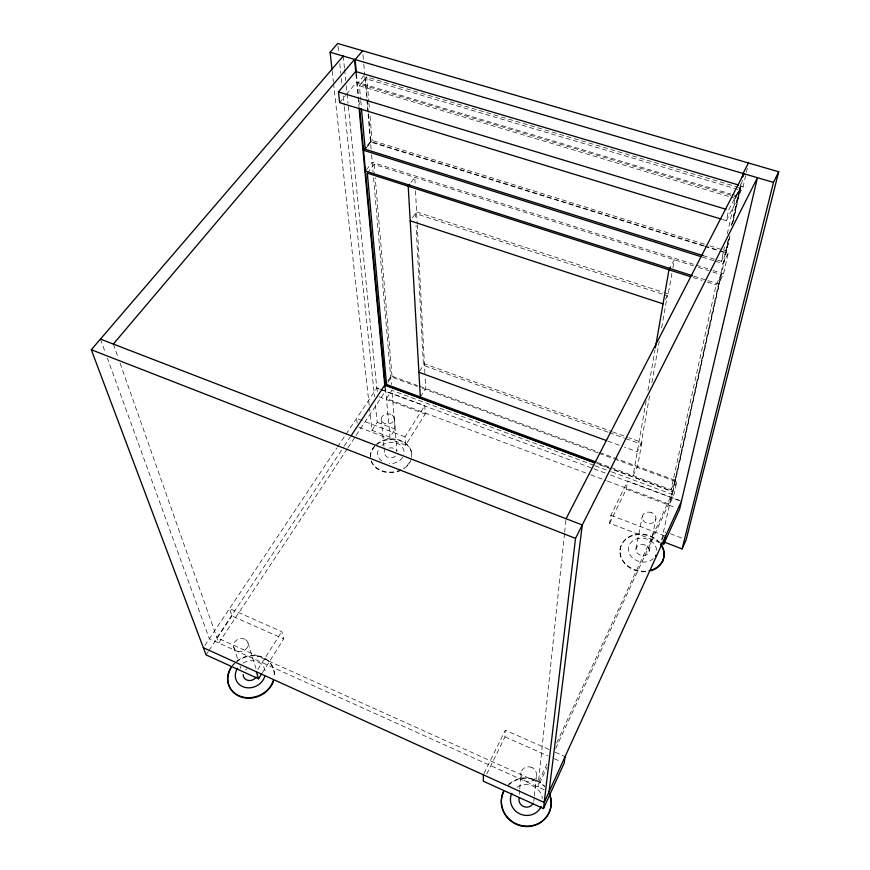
<?xml version="1.0" encoding="UTF-8"?>
<svg xmlns="http://www.w3.org/2000/svg" width="870" height="870" viewBox="0 0 870 870"><rect width="100%" height="100%" fill="white"/><g stroke="black" fill="none" stroke-linecap="round" stroke-linejoin="round"><path stroke-width="0.65" stroke-dasharray="4.35 3.26" d="M486.808 773.985L504.991 736.868L505.296 730.202L549.242 749.592M519.357 794.332L519.651 790.275M519.76 788.916L520.956 772.69M533.832 801.39L534.234 797.344M534.376 795.996L536.399 775.768M564.51 533.56L537.954 786.98L547.056 767.286M564.652 532.212L566.065 518.727M660.015 542.554L609.631 523.251L610.87 515.301L627.672 481.099L680.275 500.652M609.631 523.251L626.302 489.201L627.672 481.099M620.071 549.633L620.169 549.068M646.138 400.809L633.077 475.683L637.601 466.44L641.864 442.449L629.151 437.849M647.932 390.489L654.99 350.001M649.553 396.002L641.027 444.135L625.758 438.61M651.913 382.637L659.253 341.181M661.624 327.816L667.301 295.724L415.425 213.52L415.784 220.295M665.354 299.443L668.236 293.929L671.977 272.908M672.912 267.645L674.304 259.76L670.172 267.558M635.97 548.916L642.212 516.649M649.15 551.188L655.915 518.955M722.459 219.49L726.352 220.675L728.647 210.083L741.131 185.745M611.414 467.668L671.031 489.723L716.119 284.881L721.197 274.659L709.789 271.038M703.178 255.617L721.295 261.359L724.471 246.939M727.309 233.812L735.161 198.382M661.711 539.694L728.32 239.805M731.561 225.21L740.99 182.743M728.44 239.794L725.515 252.931L719.044 250.908M731.648 225.352L739.522 189.888L365.389 78.583L368.282 112.36M671.031 489.723L675.392 480.338L721.197 274.659M721.295 261.359L726.45 251.038L729.375 237.934M732.594 223.481L740.5 187.963L366.705 76.995L359.397 85.782L360.669 99.332M729.963 235.846L671.618 497.738L555.582 748.82M733.203 221.306L742.338 180.297M607.369 481.056L669.574 504.296L673.88 494.976L676.806 481.926L615.764 459.48M708.147 280.727L718.5 284.033L723.568 273.8L728.168 253.29L719.098 250.451M363.899 75.657L357.385 83.509L737.749 197.338L743.089 186.898L747.33 168.019M661.939 539.878L665.583 531.907M676.806 481.926L672.456 491.322L610.174 468.256M546.98 763.936L538.432 782.402L216.891 637.732L343.541 447.147M556.669 743.002L672.934 491.854L596.755 463.645M483.959 773.626L505.296 730.202M641.864 442.449L637.242 451.802L624.475 447.147M728.168 253.29L723.035 263.577L715.281 261.13M726.352 220.675L738.75 196.392L732.257 194.445M735.096 198.414L740.435 187.985L735.15 198.425L359.397 85.782L366.748 77.006L368.815 101.322M262.153 673.097L283.685 638.885L281.782 631.609L229.528 608.554L231.92 615.971L283.685 638.885M358.875 427.213L405.648 445.135L425.212 414.055L424.767 405.67L380.723 389.292M257.814 669.487L281.782 631.609M405.648 445.135L405.018 436.87L424.767 405.67M420.319 396.948L425.691 388.553L425.06 376.362M369.435 407.345L371.979 430.302L390.021 437.208L395.197 429.138L391.826 389.945M419.59 371.207L424.408 363.79L611.338 431.4M371.979 430.302L377.21 422.298L375.242 403.43M347.228 448.855L218.751 643.006L120.093 363.225M347.978 447.724L355.449 436.435M356.189 435.304L385.323 391.282L384.866 386.356M387.944 380.821L390.684 376.688L417.393 386.519M206.059 654.893L208.278 651.554M209.017 650.445L231.92 615.971M387.911 382.376L392.022 376.177L375.242 177.882M344.281 446.016L350.284 437.001M204.863 645.486L336.82 447.952M337.571 446.821L376.949 387.889L379.461 388.825M412.326 217.826L416.589 211.921L663.081 292.244M411.14 182.276L414.805 177.317L415.218 185.44M367.336 173.152L374.1 164.386L693.314 265.807M366.216 170.096L372.251 162.309L711.943 270.113M367.39 145.431L370.457 141.527L703.547 245.59M339.615 102.627L345.586 95.461M346.434 94.428L356.656 82.15L730.952 194.053M740.49 186.126L743.089 186.898M704.461 244.209L372.077 140.451L365.933 148.27L372.121 140.505L369.913 114.818M709.637 245.786L726.45 251.071M704.841 246.003L717.804 250.049M703.515 246.058L370.827 142.082L368.401 113.709M704.809 246.46L717.75 250.506M702.351 257.063L713.987 260.728M713.237 270.516L723.568 273.8M698.382 267.416L708.528 270.635M693.923 276.171L706.864 280.314M693.194 277.541L702.112 280.39M707.201 282.021L716.119 284.881M664.365 292.668L668.236 293.929M612.611 431.868L627.879 437.382M607.934 432.151L423.418 365.324L416.067 225.721M609.207 432.618L624.486 438.143M607.88 441.101L619.364 445.288M392.022 376.177L418.209 385.801M419.449 386.258L598.266 451.987M599.528 452.454L675.392 480.338M422.472 388.39L597.962 452.933M599.234 453.4L614.492 459.012M597.407 462.481L610.142 467.19M597.462 463.558L608.902 467.788M593.851 465.276L391.859 390.347L386.454 398.558L589.588 474.422M595.113 465.754L610.359 471.409M611.632 471.877L673.88 494.976M379.233 389.02L376.797 388.118L348.141 104.672M380.451 389.477L592.731 468.397M594.003 468.876L605.455 473.128M610.544 475.02L680.188 500.924M590.861 474.9L606.096 480.588M379.048 396.796L425.212 414.055M626.302 489.201L675.838 507.721M377.21 422.298L395.197 429.138M670.422 533.745L682.548 538.356M405.018 436.87L356.569 418.405L357.157 423.157M610.87 515.301L665.572 536.148M555.343 752.278L563.89 756.052M504.991 736.868L548.144 755.965M554.31 758.694L560.476 761.424M544.087 789.742L209.344 638.765L107.401 358.222M100.441 339.093L105.542 353.122M113.328 344.063L118.287 358.114M233.682 647.03L238.336 660.961M240.022 666.018L240.87 668.551M248.004 642.952L255.954 668.367M332.199 71.133L333.395 81.932M333.547 83.281L369.282 405.996M372.828 448.257L372.893 448.855M337.984 46.197L338.691 52.939M339.811 63.717L340.801 73.156M341.355 78.55L342.062 85.293M343.193 96.07L344.172 105.509M344.313 106.858L374.535 396.687M376.949 387.889L377.319 391.511M343.237 56.082L344.455 68.23M344.596 69.578L345.684 80.377M346.238 85.771L346.912 92.524M347.054 93.873L348.011 103.323M381.256 419.231L383.985 446.614M384.116 447.919L384.638 453.139M356.526 74.2L358.799 98.843M358.918 100.191L359.549 106.956M385.53 388.477L390.021 437.208M355.917 74.135L357.929 95.831M358.048 97.179L358.929 106.618M360.756 100.67L361.409 107.434M362.997 54.81L363.703 62.923M363.812 64.271L364.747 75.081M364.856 76.429L371.142 149.412M371.599 154.816L373.11 172.38M373.578 177.784L391.359 384.54M394.153 418.622L396.97 451.236M368.88 102.66L369.5 109.424M374.1 164.386L374.785 172.488M411.738 453.933L411.782 454.531M415.501 190.856L417.176 223.362M417.241 224.71L424.984 375.013M245.558 669.922A7.167 6.21 -22.9 0 1 247.058 668.845M236.792 661.059A23.816 20.673 -23 0 1 263.044 657.372A23.816 20.673 -23 0 1 273.974 677.926M232.486 665.311A23.816 20.673 -23 0 1 234.084 663.495M236.009 662.353A23.794 20.662 -23.1 0 1 262.131 657.437A23.794 20.662 -23.1 0 1 274.3 677.328M232.66 665.822A23.794 20.662 -23.1 0 1 235.117 663.157M243.121 663.049A15.279 13.257 -22.9 0 1 265.263 673.086M517.052 787.219A16.095 15.377 19.8 0 1 542.358 798.682M507.819 785.74A25.056 23.968 20.2 0 1 544.598 786.676M508.743 784.403A25.078 23.979 20.1 0 1 544.653 786.219M653.337 558.594A14.268 11.843 12.5 0 1 630.445 555.495A14.268 11.843 12.5 0 1 639.406 538.291A14.268 11.843 12.5 0 1 656.665 552.2M645.529 571.764A22.229 18.466 12.6 0 1 621.332 545.262A22.229 18.466 12.6 0 1 658.971 542.412M645.649 571.209A22.239 18.477 12.5 0 1 621.43 544.696A22.239 18.477 12.5 0 1 659.09 541.847M395.35 456.174A6.231 4.992 -5.2 0 1 389.358 457.761L387.846 457.326A6.231 4.992 -5.2 0 1 384.823 451.834M389.14 448.104A6.231 4.992 -5.2 0 1 392.348 447.952L393.86 448.376A6.231 4.992 -5.2 0 1 396.829 451.258M375.938 444.646A20.717 16.617 -5.2 0 1 400.015 440.187A20.717 16.617 -5.2 0 1 411.553 457.207M409.509 462.448A20.717 16.617 -5.2 0 1 403.408 468.462M401.124 469.713A20.717 16.617 -5.2 0 1 371.305 460.98M370.413 456.717A20.717 16.617 -5.2 0 1 375.057 445.483M370.479 457.305A20.706 16.617 -5.2 0 1 391.598 439.426A20.706 16.617 -5.2 0 1 411.749 456.706M411.358 458.871A20.706 16.617 -5.2 0 1 403.452 469.05M401.168 470.3A20.706 16.617 -5.2 0 1 371.37 461.568M381.93 445.309A13.289 10.647 -5.2 0 1 397.481 443.45A13.289 10.647 -5.2 0 1 403.832 454.738M402.658 457.402A13.289 10.647 -5.2 0 1 389.107 463.536M381.843 461.024A13.289 10.647 -5.2 0 1 379.124 448.311M390.826 414.392L389.26 413.968A6.46 5.068 -5 0 0 381.702 417.285A6.46 5.068 -5 0 0 384.573 423.494L386.139 423.929A6.46 5.068 -5 0 0 393.708 420.601A6.46 5.068 -5 0 0 390.826 414.392M651.641 512.702L649.901 512.212A6.949 5.666 11.7 0 0 642.375 515.943A6.949 5.666 11.7 0 0 646.464 522.935L648.215 523.425A6.949 5.666 11.7 0 0 655.752 519.694A6.949 5.666 11.7 0 0 651.641 512.702M645.051 545.055L643.376 544.576A6.688 5.546 12.5 0 0 636.133 548.22A6.688 5.546 12.5 0 0 640.048 555.082L641.723 555.56A6.688 5.546 12.5 0 0 648.987 551.906A6.688 5.546 12.5 0 0 645.051 545.055M244.818 639.178L243.1 638.613A7.46 6.373 -21.5 0 0 234.237 642.854A7.46 6.373 -21.5 0 0 236.857 650.836L238.587 651.402A7.46 6.373 -21.5 0 0 247.461 647.171A7.46 6.373 -21.5 0 0 244.818 639.178M532.005 767.579L530.058 766.938A7.873 7.449 15.9 0 0 525.317 780.923L527.274 781.575A7.873 7.449 15.9 0 0 532.005 767.579"/><path stroke-width="1.3" d="M483.361 774.833L483.296 781.173L543.478 808.578L564.173 763.066L565.108 756.585M543.478 808.578L575.527 538.367L757.455 177.687L681.417 501.37M548.992 791.961L582.28 524.98L100.441 339.093M655.371 347.837L668.986 269.787L670.172 267.558M742.175 177.447L743.056 173.467L748.461 162.984M743.219 176.327L743.807 173.685L566.065 518.727M661.276 543.032L663.799 544L665.572 536.148M662.69 560.987L662.82 560.432M663.854 541.945L682.102 548.926L773.484 182.395L778.704 171.781L337.701 43.5L330.111 52.233L332.057 69.785M778.704 171.781L686.18 539.737L682.102 548.926M655.61 556.028L655.839 555.18M540.803 807.664L541.129 806.577A16.095 15.377 19.8 0 1 519.955 813.95A16.095 15.377 19.8 0 1 511.843 793.244M663.799 544L679.644 509.146L681.525 501.12L544.207 802.455L203.362 647.715M343.237 56.082L91.296 349.751L206.059 654.893L258.564 678.807L261.435 674.239M386.574 382.887L385.203 384.953L594.917 462.612M351.034 435.87L384.757 385.116L594.221 462.699M409.683 184.255L408.215 186.245L420.319 396.948M365.846 147.378L363.551 150.303L701.057 256.65M721.165 219.088L339.615 102.627L338.474 91.959L355.667 71.47L738.521 184.973M113.328 344.063L354.547 59.399L355.797 72.895M362.649 50.754L355.178 59.584L356.428 73.123M330.111 52.233L773.484 182.395M338.474 91.959L726.048 209.289M365.161 149.238L703.167 255.649M365.465 171.064L692.629 275.757M690.639 276.725L367.336 173.152L386.541 384.453L596.135 462.013M410.205 220.784L663.049 303.847M418.905 372.273L606.597 440.633M91.296 349.751L575.527 538.367M231.279 667.747L231.105 667.236A23.816 20.673 -23 0 0 241.534 696.674A23.816 20.673 -23 0 0 273.441 680.133M256.356 671.781L258.564 678.807M359.669 108.315L385.279 385.78M359.049 107.967L384.953 387.237M361.485 108.772L365.204 149.292M256.204 677.034A7.167 6.21 -22.9 0 1 248.135 680.416L246.471 679.861A7.167 6.21 -22.9 0 1 243.252 674.511M273.593 680.634A23.794 20.662 -23.1 0 1 242.273 697.338A23.794 20.662 -23.1 0 1 230.67 668.747M264.697 676.621A15.279 13.257 -22.9 0 1 244.231 687.18A15.279 13.257 -22.9 0 1 237.51 668.345M533.245 803.173A7.547 7.21 19.8 0 1 525.099 807.001L523.218 806.37A7.547 7.21 19.8 0 1 519.053 798.388M549.47 793.744A25.078 23.979 20.1 0 1 525.697 826.108A25.078 23.979 20.1 0 1 503.578 791.406M549.405 794.201A25.056 23.968 20.2 0 1 525.654 826.543A25.056 23.968 20.2 0 1 503.567 791.863M660.776 543.913A22.239 18.477 12.5 0 1 649.053 570.731M660.656 544.479A22.229 18.466 12.6 0 1 651.097 570.709"/></g></svg>
